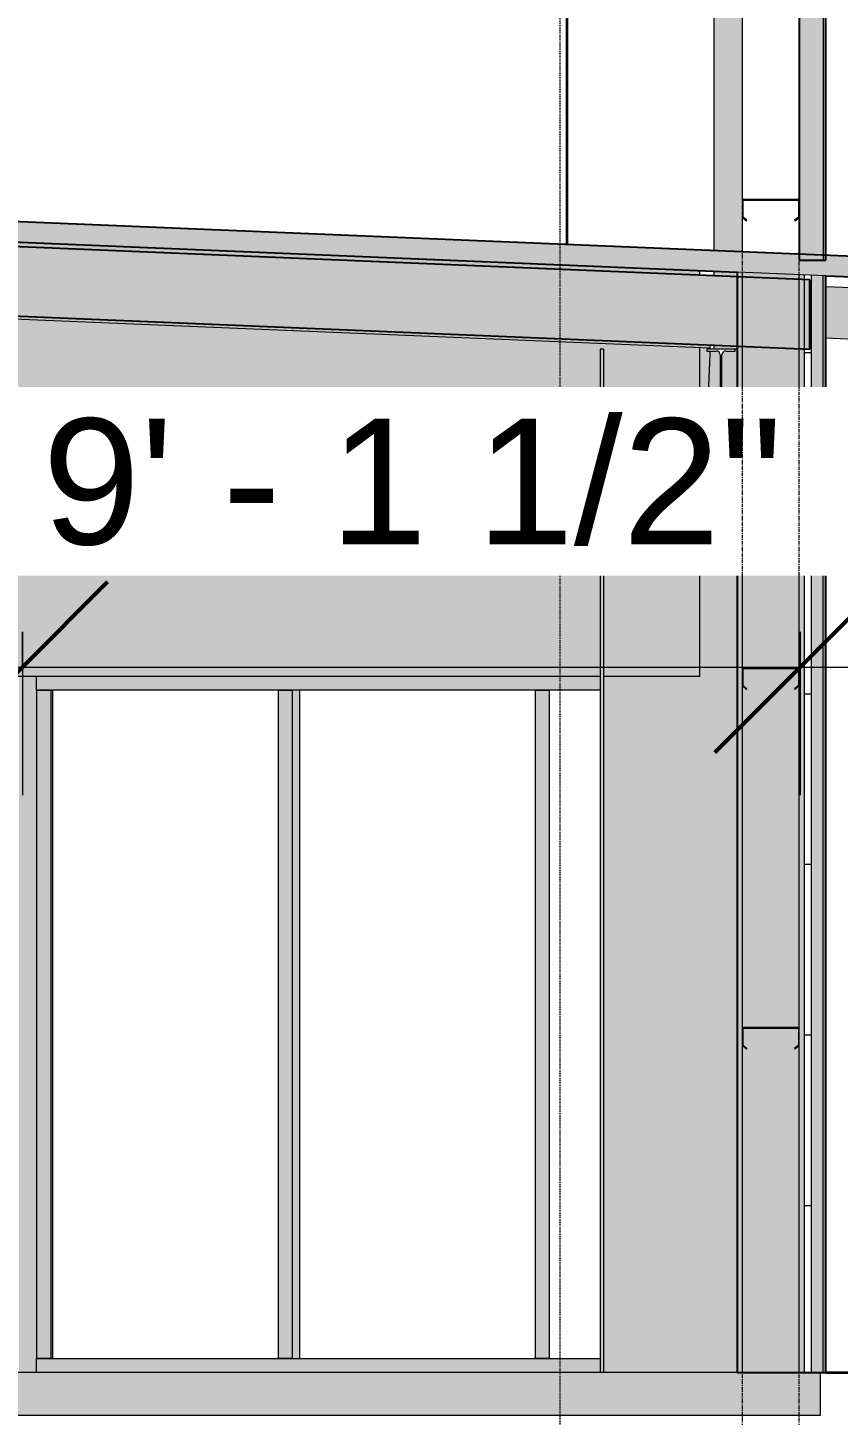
# Model space of a CAD drawing. Header units: inches. Extents: x -23034 to -8288, y -132 to 853.
# Drawn here: x -15307.8 to -15193.7, y -6 to 189.2 of the extents above; entities that cross this region are included whole.
import ezdxf

# ---------------------------------------------------------------- set-up
doc = ezdxf.new("R2010")
doc.units = ezdxf.units.IN
doc.header["$MEASUREMENT"] = 0
doc.linetypes.add('Dash Dot 3_16_', pattern=[0.3125, 0.1875, -0.0625, 0, -0.0625])
doc.linetypes.add('Grid Line 1_2_', pattern=[0.875, 0.5, -0.125, 0.125, -0.125])
for name, color, linetype, lineweight in [('A-ANNO-DIMS', 211, 'Continuous', 9), ('A-ANNO-DIMS-192', 211, 'Continuous', 9), ('A-ANNO-SYMB', 150, 'Continuous', 9), ('A-CLNG', 13, 'Continuous', 9), ('A-GLAZ-CWMG', 51, 'Continuous', 9), ('A-ROOF', 132, 'Continuous', 9), ('A-WALL', 113, 'Continuous', 9), ('A-WALL-PATT', 111, 'Continuous', 25), ('C-BLDG-PADS', 91, 'Continuous', 9), ('C-TOPO', 7, 'Continuous', 9), ('I-WALL', 2, 'Continuous', 9), ('L-SITE-WALL', 31, 'Continuous', 9), ('S-BEAM', 12, 'Continuous', 9), ('S-COLS', 52, 'Continuous', 9), ('S-GRID', 1, 'Continuous', 9)]:
    doc.layers.add(name, color=color, linetype=linetype, lineweight=lineweight)
doc.styles.add('Arial_1', font='arial.ttf', dxfattribs={"height": 17.703593})
doc.dimstyles.new('Linear_-_3_32__Arial', dxfattribs={"dimscale": 12, "dimtxt": 18, "dimasz": 2, "dimexe": 1.5, "dimexo": 1, "dimgap": 1, "dimtad": 1, "dimdec": 4, "dimrnd": 0.0625, "dimzin": 1, "dimdsep": 46, "dimlunit": 4, "dimtxsty": 'Arial_1', "dimblk1": 'OBLIQUE', "dimblk2": 'OBLIQUE', "dimsah": 1, "dimcen": 0.09, "dimdle": 1.5, "dimazin": 0, "dimtfac": 1, "dimtdec": 4, "dimtix": 1, "dimtmove": 0, "dimatfit": 3, "dimfxl": 1, "dimtvp": 1, "dimtfill": 1, "dimfrac": 2, "dimtolj": 1, "dimtzin": 0, "dimarcsym": 2})
pattern_1 = [(45, (-32953.716, 71.503), (-19.00703, 19.00703), []), (45, (-32953.716, 100.303), (-19.00703, 19.00703), [])]

# ---------------------------------------------------------------- blocks, each defined once
blk = doc.blocks.new('Girt_C - 8_D-1076698-Section 8')
at = {"layer": 'S-BEAM', "lineweight": 15}
for p, q in [((-22069.64, 48.37), (-22069.64, 46)), ((-22069.53, 46.05), (-22069.53, 48.37)), ((-22061.83, 48.55), (-22069.45, 48.55)), ((-22069.45, 48.45), (-22061.83, 48.45)), ((-22061.75, 48.37), (-22061.75, 46.05)), ((-22061.64, 46), (-22061.64, 48.37)), ((-22069.64, 46), (-22069.07, 45.52)), ((-22069, 45.6), (-22069.53, 46.05)), ((-22069.07, 45.52), (-22069, 45.6)), ((-22061.75, 46.05), (-22062.29, 45.6)), ((-22062.29, 45.6), (-22062.21, 45.52)), ((-22062.21, 45.52), (-22061.64, 46))]:
    blk.add_line(p, q, dxfattribs=at)
for centre, radius, start, end in [((-22069.45, 48.37), 0.188, 90, 180), ((-22069.45, 48.37), 0.0782, 90, 177.8773), ((-22061.83, 48.37), 0.188, 0, 90), ((-22061.83, 48.37), 0.0782, 3.0424, 90)]:
    blk.add_arc(centre, radius, start, end, dxfattribs=at)
blk = doc.blocks.new('Girt_C - 8_D-1076693-Section 8')
at = {"layer": 'S-BEAM'}
h = blk.add_hatch(dxfattribs=at)
h.set_pattern_fill('FP_8', color=256, style=0, pattern_type=2)
h.set_pattern_definition(pattern_1)
h.paths.add_polyline_path([(-22069.07, 96.13), (-22069, 96.21), (-22069.53, 96.66), (-22069.53, 98.98), (-22069.64, 98.98), (-22069.64, 96.61)], flags=0)
h.paths.add_polyline_path([(-22062.21, 96.13), (-22061.64, 96.61), (-22061.64, 98.98), (-22061.75, 98.98), (-22061.75, 96.66), (-22062.29, 96.21)], flags=0)
h.paths.add_polyline_path([(-22061.83, 99.05), (-22061.83, 99.16), (-22069.45, 99.16), (-22069.45, 99.05)], flags=0)
at = {"layer": 'S-BEAM', "lineweight": 15}
for p, q in [((-22069.64, 98.98), (-22069.64, 96.61)), ((-22069.53, 96.66), (-22069.53, 98.98)), ((-22061.83, 99.16), (-22069.45, 99.16)), ((-22069.45, 99.05), (-22061.83, 99.05)), ((-22061.75, 98.98), (-22061.75, 96.66)), ((-22061.64, 96.61), (-22061.64, 98.98)), ((-22069.64, 96.61), (-22069.07, 96.13)), ((-22069, 96.21), (-22069.53, 96.66)), ((-22069.07, 96.13), (-22069, 96.21)), ((-22061.75, 96.66), (-22062.29, 96.21)), ((-22062.29, 96.21), (-22062.21, 96.13)), ((-22062.21, 96.13), (-22061.64, 96.61))]:
    blk.add_line(p, q, dxfattribs=at)
for centre, radius, start, end in [((-22069.45, 98.98), 0.188, 90, 180), ((-22069.45, 98.98), 0.0782, 90, 177.8773), ((-22061.83, 98.98), 0.188, 0, 90), ((-22061.83, 98.98), 0.0782, 3.0424, 90)]:
    blk.add_arc(centre, radius, start, end, dxfattribs=at)
blk = doc.blocks.new('W-Wide Flange-Column - B3_D-1008830-Section 8')
at = {"layer": 'S-COLS'}
for points in [[(-22089.21, 0), (-22089.21, 144), (-22089.64, 144), (-22089.64, 0)], [(-22070.62, 0), (-22070.39, 0), (-22070.42, 144), (-22070.64, 144), (-22070.64, 143.73), (-22070.77, 143.73), (-22070.76, 134.27), (-22070.64, 134.27), (-22070.64, 134), (-22070.77, 134), (-22070.77, 0)], [(-22088.69, 0), (-22088.52, 0), (-22088.52, 98), (-22089.21, 98), (-22089.17, 0), (-22088.86, 0)]]:
    blk.add_hatch(color=256, dxfattribs=at).paths.add_polyline_path(points, flags=0)
h = blk.add_hatch(color=256, dxfattribs=at)
h.paths.add_polyline_path([(-22078.52, 0), (-22070.77, 0), (-22070.77, 134), (-22074.62, 134), (-22075.22, 119.52), (-22075.64, 119.52), (-22075.64, 98), (-22088.52, 98), (-22088.52, 0)], flags=0)
h.paths.add_polyline_path([(-22071.98, 134.27), (-22070.77, 134.27), (-22070.79, 143.73), (-22072.09, 143.69), (-22072.41, 143.48), (-22072.53, 143.06), (-22072.53, 134.81), (-22072.37, 134.43)], flags=0)
h.paths.add_polyline_path([(-22073.3, 134.27), (-22072.91, 134.43), (-22072.76, 134.81), (-22072.78, 143.24), (-22072.91, 143.57), (-22073.52, 143.73), (-22074.21, 143.69), (-22074.61, 134.27), (-22074.23, 134.27)], flags=0)
for p, q in [((-22089.64, 144), (-22089.64, 0)), ((-22089.21, 144), (-22089.64, 144)), ((-22089.21, 144), (-22089.21, 0))]:
    blk.add_line(p, q, dxfattribs=at)
blk = doc.blocks.new('W-Wide Flange - 8_ WIDE-1065303-Section 8')
at = {"layer": 'S-BEAM'}
h = blk.add_hatch(color=256, dxfattribs=at)
h.paths.add_polyline_path([(-22074.2, 144.13), (-22074.18, 144.58), (-22213.44, 150.39), (-22213.46, 149.94), (-22078.52, 144.31)], flags=0)
h.paths.add_polyline_path([(-22213.57, 149.94), (-22213.59, 150.39), (-22273.39, 152.88), (-22273.41, 152.43), (-22213.59, 149.94)], flags=0)
h.paths.add_polyline_path([(-22273.52, 152.44), (-22273.54, 152.89), (-22333.34, 155.38), (-22333.36, 154.93), (-22273.54, 152.44)], flags=0)
h.paths.add_polyline_path([(-22333.47, 154.94), (-22333.49, 155.39), (-22414.19, 158.75), (-22414.19, 158.3), (-22333.49, 154.94)], flags=0)
h.paths.add_polyline_path([(-22430.19, 158.97), (-22430.24, 159.42), (-22670.2, 169.42), (-22670.2, 168.97), (-22430.28, 158.97)], flags=0)
h.paths.add_polyline_path([(-22694.02, 169.96), (-22694.02, 170.41), (-22797.97, 174.74), (-22797.99, 174.29), (-22699.69, 170.2)], flags=0)
h = blk.add_hatch(color=256, dxfattribs=at)
h.paths.add_polyline_path([(-22074.23, 143.24), (-22074.22, 143.73), (-22074.64, 143.73), (-22074.64, 144), (-22074.2, 144.02), (-22074.2, 144.13), (-22075.64, 144.13), (-22075.64, 143.3)], flags=0)
h.paths.add_polyline_path([(-22173.39, 147.38), (-22173.39, 148.27), (-22210.54, 149.75), (-22211.09, 149.2), (-22213.41, 149.32), (-22213.41, 149.4), (-22211.02, 149.39), (-22210.74, 149.82), (-22213.46, 149.91), (-22213.48, 149.48), (-22213.59, 149.53), (-22213.59, 149.94), (-22270.49, 152.25), (-22271.04, 151.7), (-22273.36, 151.83), (-22273.36, 151.9), (-22270.97, 151.89), (-22270.69, 152.32), (-22273.41, 152.4), (-22273.43, 151.98), (-22273.54, 152.05), (-22273.54, 152.44), (-22330.46, 154.72), (-22330.99, 154.19), (-22333.31, 154.35), (-22333.31, 154.4), (-22330.91, 154.39), (-22330.63, 154.82), (-22333.36, 154.85), (-22333.38, 154.48), (-22333.48, 154.56), (-22333.49, 154.94), (-22414.19, 158.22), (-22414.19, 157.41), (-22210.45, 148.92)], flags=0)
h.paths.add_polyline_path([(-22430.19, 158.08), (-22430.19, 158.97), (-22531.83, 163.14), (-22531.82, 162.31), (-22432.75, 158.18)], flags=0)
h.paths.add_polyline_path([(-22547.84, 162.98), (-22547.82, 163.29), (-22534.83, 163.33), (-22670.2, 168.92), (-22670.2, 168.08), (-22548.06, 162.99)], flags=0)
h.paths.add_polyline_path([(-22694.02, 169.07), (-22694.02, 169.96), (-22797.99, 174.26), (-22797.99, 173.4), (-22700.59, 169.34)], flags=0)
h = blk.add_hatch(color=256, dxfattribs=at)
h.paths.add_polyline_path([(-22075.13, 121.76), (-22074.23, 143.24), (-22075.64, 143.24), (-22075.64, 121.78), (-22075.14, 121.76)], flags=0)
h.paths.add_polyline_path([(-22173.39, 125.86), (-22173.39, 147.38), (-22414.19, 157.41), (-22414.19, 139.29), (-22414.39, 137.51), (-22414.92, 135.92), (-22216.76, 127.66)], flags=0)
h.paths.add_polyline_path([(-22429.65, 136.54), (-22429.99, 137.51), (-22430.17, 139.53), (-22430.19, 140.31), (-22430.19, 158.08), (-22531.88, 162.31), (-22532.05, 159.43), (-22532.75, 155.63), (-22534.12, 151.44), (-22535.55, 148.3), (-22537.57, 144.99), (-22539.87, 142.06), (-22540.77, 141.17), (-22429.99, 136.55)], flags=0)
h.paths.add_polyline_path([(-22414.37, 141), (-22414.49, 141.47), (-22414.39, 141.07)], flags=0)
h.paths.add_polyline_path([(-22596.91, 147.29), (-22563.82, 147.29), (-22561.04, 147.53), (-22557.89, 148.46), (-22555.82, 149.43), (-22553.31, 151.25), (-22551.56, 153), (-22549.75, 155.73), (-22548.78, 157.81), (-22548.03, 160.82), (-22547.84, 162.98), (-22670.2, 168.08), (-22670.2, 163.29), (-22670.44, 159.43), (-22671.13, 155.63), (-22672.51, 151.44), (-22673.94, 148.3), (-22674.53, 147.29), (-22631.47, 147.29)], flags=0)
h.paths.add_polyline_path([(-22705.39, 148.02), (-22704.08, 148.46), (-22702.02, 149.43), (-22699.47, 151.29), (-22697.76, 153), (-22695.95, 155.73), (-22694.98, 157.81), (-22694.23, 160.82), (-22694.02, 163.29), (-22694.02, 169.07), (-22798.03, 173.4), (-22798.14, 170.75), (-22793.39, 170.75), (-22793.39, 164.24), (-22793.52, 164.24), (-22793.52, 155.73), (-22795.27, 155.73), (-22795.27, 151.77), (-22705.43, 148.03)], flags=0)
h = blk.add_hatch(color=256, dxfattribs=at)
h.paths.add_polyline_path([(-22075.17, 120.87), (-22075.17, 121.77), (-22075.64, 121.76), (-22075.64, 120.89)], flags=0)
h.paths.add_polyline_path([(-22173.39, 124.97), (-22173.39, 125.86), (-22414.95, 135.92), (-22415.19, 135.49), (-22415.46, 135.05), (-22216.76, 126.77)], flags=0)
h.paths.add_polyline_path([(-22429.28, 135.63), (-22429.49, 136.08), (-22429.65, 136.54), (-22540.85, 141.09), (-22541.62, 140.31), (-22429.38, 135.63)], flags=0)
h.paths.add_polyline_path([(-22709.7, 147.31), (-22706.83, 147.64), (-22705.43, 148.03), (-22795.27, 151.69), (-22795.27, 150.88), (-22710.02, 147.33)], flags=0)
h = blk.add_hatch(color=256, dxfattribs=at)
h.paths.add_polyline_path([(-22075.22, 119.52), (-22075.17, 120.87), (-22089.21, 121.46), (-22089.21, 120.1), (-22078.52, 119.65)], flags=0)
h.paths.add_polyline_path([(-22089.64, 120.12), (-22089.64, 121.48), (-22415.46, 135.05), (-22415.94, 134.3), (-22416.5, 133.74), (-22113.08, 121.09)], flags=0)
h.paths.add_polyline_path([(-22428.38, 134.23), (-22428.45, 134.3), (-22429.38, 135.63), (-22541.62, 140.31), (-22543.01, 139.01), (-22429.22, 134.27)], flags=0)
h.paths.add_polyline_path([(-22735.15, 147.29), (-22710.88, 147.36), (-22795.27, 150.88), (-22795.27, 149.52), (-22739.83, 147.29), (-22736.23, 147.29)], flags=0)
for p, q in [((-22074.2, 144.13), (-22213.46, 149.94)), ((-22074.18, 144.58), (-22074.2, 144.13)), ((-22074.23, 143.24), (-22074.61, 134.27)), ((-22074.21, 143.69), (-22074.23, 143.24)), ((-22074.2, 144.13), (-22074.2, 144.02)), ((-22415.46, 135.05), (-22089.64, 121.48)), ((-22089.64, 120.12), (-22416.5, 133.74)), ((-22074.62, 134), (-22075.13, 121.76)), ((-22089.21, 121.46), (-22075.17, 120.87)), ((-22075.13, 121.76), (-22075.17, 120.87)), ((-22075.22, 119.52), (-22089.21, 120.1)), ((-22075.17, 120.87), (-22075.22, 119.52))]:
    blk.add_line(p, q, dxfattribs=at)
blk = doc.blocks.new('Rectangular Mullion - Rectangular Mullion 1-840708-Section 8')
at = {"layer": 'A-GLAZ-CWMG'}
blk.add_hatch(color=256, dxfattribs=at).paths.add_polyline_path([(-22169.02, 96), (-22134.02, 96), (-22134.02, 98), (-22169.02, 98)], flags=0)
for p, q in [((-22169.02, 96), (-22169.02, 98)), ((-22134.02, 96), (-22169.02, 96))]:
    blk.add_line(p, q, dxfattribs=at)
blk = doc.blocks.new('Rectangular Mullion - Rectangular Mullion 1-769206-Section 8')
at = {"layer": 'A-GLAZ-CWMG'}
blk.add_hatch(color=256, dxfattribs=at).paths.add_polyline_path([(-22089.64, 96), (-22089.64, 98), (-22097.83, 98), (-22097.83, 96)], flags=0)
blk.add_line((-22089.64, 96), (-22097.83, 96), dxfattribs=at)
blk = doc.blocks.new('Rectangular Mullion - Rectangular Mullion 1-V46-Section 8')
at = {"layer": 'A-GLAZ-CWMG'}
blk.add_hatch(color=256, dxfattribs=at).paths.add_polyline_path([(-22134.02, 96), (-22097.83, 96), (-22097.83, 98), (-22134.02, 98)], flags=0)
blk.add_line((-22097.83, 96), (-22134.02, 96), dxfattribs=at)
blk = doc.blocks.new('Rectangular Mullion - Rectangular Mullion 1-769210-Section 8')
at = {"layer": 'A-GLAZ-CWMG'}
blk.add_hatch(color=256, dxfattribs=at).paths.add_polyline_path([(-22097.83, 0), (-22089.64, 0), (-22089.64, 2), (-22097.83, 2)], flags=0)
blk.add_line((-22097.83, 2), (-22089.64, 2), dxfattribs=at)
blk = doc.blocks.new('Rectangular Mullion - Rectangular Mullion 1-V47-Section 8')
at = {"layer": 'A-GLAZ-CWMG'}
blk.add_hatch(color=256, dxfattribs=at).paths.add_polyline_path([(-22134.02, 0), (-22097.83, 0), (-22097.83, 2), (-22134.02, 2)], flags=0)
blk.add_line((-22134.02, 2), (-22097.83, 2), dxfattribs=at)
blk = doc.blocks.new('Rectangular Mullion - Rectangular Mullion 1-840709-Section 8')
at = {"layer": 'A-GLAZ-CWMG'}
blk.add_hatch(color=256, dxfattribs=at).paths.add_polyline_path([(-22169.02, 0), (-22134.02, 0), (-22134.02, 2), (-22169.02, 2)], flags=0)
for p, q in [((-22169.02, 0), (-22169.02, 2)), ((-22169.02, 2), (-22134.02, 2))]:
    blk.add_line(p, q, dxfattribs=at)
blk = doc.blocks.new('Rectangular Mullion - Rectangular Mullion 1-838588-Section 8')
at = {"layer": 'A-GLAZ-CWMG'}
blk.add_hatch(color=256, dxfattribs=at).paths.add_polyline_path([(-22167.02, 2), (-22167.02, 96), (-22169.02, 96), (-22169.02, 2)], flags=0)
for p, q in [((-22169.02, 96), (-22167.02, 96)), ((-22169.02, 96), (-22169.02, 2)), ((-22167.02, 96), (-22167.02, 2)), ((-22167.02, 2), (-22169.02, 2))]:
    blk.add_line(p, q, dxfattribs=at)
blk = doc.blocks.new('Rectangular Mullion - Rectangular Mullion 1-827464-Section 8')
at = {"layer": 'A-GLAZ-CWMG'}
blk.add_hatch(color=256, dxfattribs=at).paths.add_polyline_path([(-22096.83, 2), (-22096.83, 96), (-22098.83, 96), (-22098.83, 2)], flags=0)
for p, q in [((-22098.83, 96), (-22096.83, 96)), ((-22098.83, 96), (-22098.83, 2)), ((-22096.83, 96), (-22096.83, 2)), ((-22096.83, 2), (-22098.83, 2))]:
    blk.add_line(p, q, dxfattribs=at)
blk = doc.blocks.new('HSS-Round Hollow Structural Section-Column - HSS4X0_220-947151-Section 8')
at = {"layer": 'S-COLS'}
h = blk.add_hatch(color=256, dxfattribs=at)
h.paths.add_polyline_path([(-22072.49, 144), (-22070.39, 144), (-22070.4, 144.43), (-22073.64, 144.56), (-22073.61, 144), (-22072.5, 144)], flags=0)
h.paths.add_polyline_path([(-22070.39, 154.18), (-22070.44, 154.85), (-22073.64, 154.98), (-22073.63, 154.32), (-22070.39, 154.18)], flags=0)
h.paths.add_polyline_path([(-22069.64, 157.69), (-22069.64, 240.83), (-22073.64, 240.83), (-22073.63, 157.86), (-22069.73, 157.69)], flags=0)
for p, q in [((-22073.64, 240.83), (-22073.64, 157.86)), ((-22069.64, 240.83), (-22073.64, 240.83)), ((-22069.64, 237.89), (-22069.64, 240.83)), ((-22069.64, 193.12), (-22069.64, 235.52)), ((-22069.64, 164.89), (-22069.64, 190.75)), ((-22069.64, 157.69), (-22069.64, 162.52)), ((-22073.64, 154.99), (-22073.64, 154.32)), ((-22073.64, 144.56), (-22073.64, 144)), ((-22070.39, 144), (-22070.62, 144))]:
    blk.add_line(p, q, dxfattribs=at)
blk = doc.blocks.new('Girt_C - 8_D-V48-Section 8')
at = {"layer": 'S-BEAM', "lineweight": 15}
for p, q in [((-22069.64, 164.89), (-22069.64, 162.52)), ((-22069.53, 162.57), (-22069.53, 164.89)), ((-22061.83, 165.07), (-22069.45, 165.07)), ((-22069.45, 164.96), (-22061.83, 164.96)), ((-22061.75, 164.89), (-22061.75, 162.57)), ((-22061.64, 162.52), (-22061.64, 164.89)), ((-22069.64, 162.52), (-22069.07, 162.04)), ((-22069, 162.12), (-22069.53, 162.57)), ((-22069.07, 162.04), (-22069, 162.12)), ((-22061.75, 162.57), (-22062.29, 162.12)), ((-22062.29, 162.12), (-22062.21, 162.04)), ((-22062.21, 162.04), (-22061.64, 162.52))]:
    blk.add_line(p, q, dxfattribs=at)
for centre, radius, start, end in [((-22069.45, 164.89), 0.188, 90, 180), ((-22069.45, 164.89), 0.0782, 90, 177.8773), ((-22061.83, 164.89), 0.188, 0, 90), ((-22061.83, 164.89), 0.0782, 3.0424, 90)]:
    blk.add_arc(centre, radius, start, end, dxfattribs=at)
blk = doc.blocks.new('W-Wide Flange - W10X15-1050862-Section 8')
at = {"layer": 'S-BEAM'}
h = blk.add_hatch(dxfattribs=at)
h.set_pattern_fill('FP_8', color=256, style=0, pattern_type=2)
h.set_pattern_definition(pattern_1)
h.paths.add_polyline_path([(-22070.64, 134), (-22070.64, 134.27), (-22071.98, 134.27), (-22072.37, 134.43), (-22072.53, 134.81), (-22072.53, 143.19), (-22072.37, 143.57), (-22071.98, 143.73), (-22070.64, 143.73), (-22070.64, 144), (-22074.64, 144), (-22074.64, 143.73), (-22073.3, 143.73), (-22072.91, 143.57), (-22072.76, 143.19), (-22072.76, 134.81), (-22072.91, 134.43), (-22073.3, 134.27), (-22074.64, 134.27), (-22074.64, 134)], flags=0)
at = {"layer": 'S-BEAM', "lineweight": 15}
for p, q in [((-22070.64, 144), (-22074.64, 144)), ((-22074.64, 144), (-22074.64, 143.73)), ((-22074.64, 143.73), (-22073.3, 143.73)), ((-22072.76, 143.19), (-22072.76, 134.81)), ((-22072.53, 134.81), (-22072.53, 143.19)), ((-22071.98, 143.73), (-22070.64, 143.73)), ((-22070.64, 143.73), (-22070.64, 144)), ((-22073.3, 134.27), (-22074.64, 134.27)), ((-22074.64, 134.27), (-22074.64, 134)), ((-22074.64, 134), (-22070.64, 134)), ((-22070.64, 134.27), (-22071.98, 134.27)), ((-22070.64, 134), (-22070.64, 134.27))]:
    blk.add_line(p, q, dxfattribs=at)
for centre, start, end in [((-22073.3, 143.19), 0, 90), ((-22071.98, 143.19), 90, 180), ((-22073.3, 134.81), 270, 0), ((-22071.98, 134.81), 180, 270)]:
    blk.add_arc(centre, 0.543, start, end, dxfattribs=at)
blk = doc.blocks.new('Rectangular Mullion - Rectangular Mullion 1-V86-Section 8')
at = {"layer": 'A-GLAZ-CWMG'}
blk.add_hatch(color=256, dxfattribs=at).paths.add_polyline_path([(-22131.95, 2), (-22131.95, 96), (-22133.02, 96), (-22133.02, 2)], flags=0)
blk.add_line((-22131.95, 2), (-22131.95, 96), dxfattribs=at)
blk = doc.blocks.new('Dimension Lumber - 4x8-1042508-Section 8')
at = {"layer": 'S-BEAM'}
blk.add_hatch(color=256, dxfattribs=at).paths.add_polyline_path([(-21997.82, 143.06), (-21997.52, 150.31), (-22057.89, 152.82), (-22057.89, 145.57), (-22009.4, 143.55)], flags=0)
for p, q in [((-22057.89, 152.82), (-21997.52, 150.31)), ((-21997.52, 150.31), (-21997.82, 143.06)), ((-22057.89, 145.57), (-21997.82, 143.06))]:
    blk.add_line(p, q, dxfattribs=at)
blk = doc.blocks.new('DIMBLOCK1-Section 8')
at = {"layer": 'A-ANNO-DIMS-192', "lineweight": 50}
for p, q in [((-15308.59, 99.26), (-15296.59, 111.26)), ((-15199.09, 99.26), (-15187.09, 111.26)), ((-15308.59, 99.26), (-15320.59, 87.26)), ((-15199.09, 99.26), (-15211.09, 87.26))]:
    blk.add_line(p, q, dxfattribs=at)
at = {"layer": 'A-ANNO-DIMS-192'}
for p, q in [((-15308.59, 104.23), (-15308.59, 81.26)), ((-15308.59, 99.26), (-15308.59, 104.23)), ((-15199.09, 104.23), (-15199.09, 81.26)), ((-15199.09, 99.26), (-15199.09, 104.23)), ((-15326.59, 99.26), (-15181.09, 99.26))]:
    blk.add_line(p, q, dxfattribs=at)
at = {"layer": 'A-ANNO-DIMS-192', "color": 0, "insert": (-15305.77, 134.23), "char_height": 17.7036, "width": 124.6154, "attachment_point": 1, "line_spacing_factor": 0.938532, "style": 'Arial_1', "bg_fill": 3, "box_fill_scale": 1.25, "bg_fill_color": 0, "bg_fill_transparency": 0}
blk.add_mtext('9\' - 1 1/2"', dxfattribs=at)
blk = doc.blocks.new('_Oblique')
at = {"color": 0, "linetype": 'ByBlock', "lineweight": -2}
blk.add_line((-0.5, -0.5), (0.5, 0.5), dxfattribs=at)

msp = doc.modelspace()

# ---------------------------------------------------------------- hatches: boundary and pattern name
at = {"layer": 'A-CLNG'}
msp.add_hatch(color=256, dxfattribs=at).paths.add_polyline_path([(-15197.71786, 143.99848), (-15197.71786, 153.75694), (-15937.59286, 184.58507), (-15937.59286, 174.82661), (-15198.8182, 144.04433)], flags=0)
at = {"layer": 'A-ROOF'}
msp.add_hatch(color=256, dxfattribs=at).paths.add_polyline_path([(-15133.71786, 151.75), (-15133.71786, 154.62749), (-15574.68105, 173.00096), (-15618.53036, 173.00096), (-15618.53036, 174.82802), (-15706.68105, 178.50096), (-15754.65536, 178.50096), (-15754.65536, 180.49989), (-15938.40536, 188.15614), (-15938.40536, 185.27865), (-15146.97932, 152.30256)], flags=0)
at = {"layer": 'A-WALL-PATT', "lineweight": 9}
h = msp.add_hatch(dxfattribs=at)
h.set_pattern_fill('FP_11', color=256, style=0, pattern_type=2)
h.set_pattern_definition([(90, (-29465.94, 675.75), (-193, -193), [48, -145]), (180, (-29465.94, 675.75), (-2e-14, -193), [96.25, -96.75]), (270, (-29562.19, 723.75), (-193, -193), [48, -145]), (180, (-29465.94, 723.75), (-2e-14, -193), [96.25, -96.75]), (270, (-29562.44, 723.75), (-193, -193), [48, -145]), (180, (-29562.44, 723.75), (-2e-14, -193), [96.25, -96.75]), (90, (-29658.69, 675.75), (-193, -193), [48, -145]), (180, (-29562.44, 675.75), (-2e-14, -193), [96.25, -96.75]), (90, (-29513.94, 724), (-193, -193), [48, -145]), (180, (-29465.69, 724), (-2e-14, -193), [48.25, -144.75]), (180, (-29465.69, 772), (-2e-14, -193), [48.25, -144.75]), (90, (-29610.44, 724), (-193, -193), [48, -145]), (180, (-29514.19, 724), (-2e-14, -193), [96.25, -96.75]), (270, (-29514.19, 772), (-193, -193), [48, -145]), (180, (-29514.19, 772), (-2e-14, -193), [96.25, -96.75]), (180, (-29610.69, 724), (-2e-14, -193), [48, -145]), (270, (-29610.69, 772), (-193, -193), [48, -145]), (180, (-29610.69, 772), (-2e-14, -193), [48, -145]), (90, (-29465.94, 772.25), (-193, -193), [48, -145]), (180, (-29465.94, 772.25), (-2e-14, -193), [96.25, -96.75]), (270, (-29562.19, 820.25), (-193, -193), [48, -145]), (180, (-29465.94, 820.25), (-2e-14, -193), [96.25, -96.75]), (270, (-29562.44, 820.25), (-193, -193), [48, -145]), (180, (-29562.44, 820.25), (-2e-14, -193), [96.25, -96.75]), (270, (-29658.69, 820.25), (-193, -193), [48, -145]), (180, (-29562.44, 772.25), (-2e-14, -193), [96.25, -96.75]), (90, (-29513.94, 820.5), (-193, -193), [48, -145]), (180, (-29465.69, 820.5), (-2e-14, -193), [48.25, -144.75]), (180, (-29465.69, 868.5), (-2e-14, -193), [48.25, -144.75]), (90, (-29610.44, 820.5), (-193, -193), [48, -145]), (180, (-29514.19, 820.5), (-2e-14, -193), [96.25, -96.75]), (270, (-29514.19, 868.5), (-193, -193), [48, -145]), (180, (-29514.19, 868.5), (-2e-14, -193), [96.25, -96.75]), (180, (-29610.69, 820.5), (-2e-14, -193), [48, -145]), (270, (-29610.69, 868.5), (-193, -193), [48, -145]), (180, (-29610.69, 868.5), (-2e-14, -193), [48, -145])])
h.paths.add_polyline_path([(-15630.80882, 0), (-15596.09286, 0), (-15596.09286, 135.48612), (-15680.59255, 139.00694), (-15683.82969, 136.58034), (-15686.69853, 134.87296), (-15688.84286, 133.90787), (-15688.84286, 0)], flags=0)
h.paths.add_polyline_path([(-15948.71786, 0), (-15937.59286, 0), (-15937.59286, 110.83487), (-15948.71786, 110.83487), (-15948.71786, 20.15665)], flags=0)
h.paths.add_polyline_path([(-15915.71786, 0), (-15696.84286, 0), (-15696.84286, 131.64668), (-15698.17571, 131.48066), (-15701.3956, 131.2859), (-15787.13766, 131.2296), (-15789.32, 128.93105), (-15792.25545, 126.27051), (-15796.29809, 123.30915), (-15800.44611, 120.8693), (-15805.18163, 118.72677), (-15807.90498, 117.70581), (-15809.70048, 116.70572), (-15814.4323, 114.61642), (-15819.3367, 112.97263), (-15825.15471, 111.67917), (-15830.07233, 111.04705), (-15834.66183, 110.83487), (-15915.71786, 110.83487), (-15915.71786, 13.54626)], flags=0)
h.paths.add_polyline_path([(-15455.46786, 0), (-15455.46786, 129.62675), (-15554.07714, 133.73547), (-15554.78137, 133.03124), (-15556.29822, 132.07815), (-15557.98912, 131.48647), (-15559.76929, 131.2859), (-15561.84286, 131.48647), (-15561.84286, 0), (-15492.57182, 0)], flags=0)
h.paths.add_polyline_path([(-15211.21786, 154.31944), (-15211.21786, 154.97917), (-15213.21786, 155.0625), (-15213.21786, 154.40277)], flags=0)
h.paths.add_polyline_path([(-15199.21786, 157.35666), (-15199.21786, 162.51791), (-15199.79239, 162.03582), (-15199.8627, 162.1196), (-15199.32724, 162.56891), (-15199.32724, 164.88919), (-15199.21786, 164.96322), (-15199.21786, 190.75), (-15199.79239, 190.26791), (-15199.8627, 190.3517), (-15199.32724, 190.801), (-15199.32724, 193.12128), (-15199.21786, 193.19531), (-15199.21786, 235.51791), (-15199.79239, 235.03582), (-15199.8627, 235.1196), (-15199.32724, 235.56891), (-15199.32724, 237.88919), (-15199.21786, 237.96322), (-15199.21786, 241.25), (-15767.28036, 241.25), (-15767.28036, 199.45214), (-15767.40536, 199.45214), (-15767.40536, 183.07714), (-15807.78036, 183.07714), (-15807.78036, 182.71343), (-15754.65536, 180.49989), (-15754.65536, 230.00096), (-15666.53036, 230.00096), (-15666.53036, 228.25096), (-15666.40536, 228.25096), (-15666.40536, 194.50096), (-15666.53036, 194.50096), (-15666.53036, 178.50096), (-15704.60867, 178.41461), (-15618.53036, 174.82802), (-15618.53036, 224.50096), (-15530.40536, 224.50096), (-15530.40536, 222.75096), (-15530.28036, 222.75096), (-15530.28036, 189.00096), (-15530.40536, 189.00096), (-15530.40536, 173.00096), (-15574.68105, 173.00096), (-15211.21786, 157.85666), (-15211.21786, 240.82637), (-15207.21786, 240.82637), (-15207.21786, 237.8851), (-15207.10849, 237.88797), (-15207.0477, 235.51791), (-15206.57302, 235.1196), (-15206.64333, 235.03582), (-15207.21786, 235.51791), (-15207.21786, 193.11719), (-15207.10849, 193.11719), (-15207.03039, 190.73547), (-15206.57302, 190.3517), (-15206.64333, 190.26791), (-15207.21786, 190.75), (-15207.21786, 164.8851), (-15207.10849, 164.8851), (-15207.03039, 162.50338), (-15206.57302, 162.1196), (-15206.64333, 162.03582), (-15207.21786, 162.51791), (-15207.21786, 157.68999), (-15206.40638, 157.65618)], flags=0)
h.paths.add_polyline_path([(-15310.96786, 158.47569), (-15310.96786, 159.13542), (-15807.78036, 179.83594), (-15807.78036, 179.17621), (-15327.55963, 159.16702)], flags=0)
h.paths.add_polyline_path([(-15199.4053, 164.96322), (-15207.03039, 164.96322), (-15207.03036, 165.0726), (-15199.40536, 165.0726)], flags=0)
h.paths.add_polyline_path([(-15935.71503, 170.75204), (-15935.60457, 174.74376), (-15936.21786, 174.76931), (-15936.21786, 170.75204)], flags=0)
h.paths.add_polyline_path([(-15831.59286, 180.1684), (-15831.59286, 180.82813), (-15936.21786, 185.1875), (-15936.21786, 184.52777), (-15838.16432, 180.44221)], flags=0)
h.paths.add_polyline_path([(-15883.28036, 185.85927), (-15883.28036, 241.25), (-15936.21786, 241.25), (-15936.21786, 188.06499), (-15907.28282, 186.85937)], flags=0)
h.paths.add_polyline_path([(-15199.8627, 193.19531), (-15207.03039, 193.19531), (-15207.03036, 193.30469), (-15199.40536, 193.30469), (-15199.4053, 193.19531), (-15199.79239, 193.19531)], flags=0)
h.paths.add_polyline_path([(-15199.4053, 237.96322), (-15207.03039, 237.96322), (-15207.03036, 238.0726), (-15199.40536, 238.0726)], flags=0)
h = msp.add_hatch(dxfattribs=at)
h.set_pattern_fill('FP_12', color=256, style=0, pattern_type=2)
h.set_pattern_definition([(0, (-32953.716, 71.503), (0, 24), []), (90, (-32953.716, 71.503), (-24, 1e-15), [])])
h.paths.add_polyline_path([(-15197.46786, 0), (-15197.46786, 154.40625), (-15198.46786, 154.44792), (-15198.46786, 0)], flags=0)
at = {"layer": 'C-BLDG-PADS'}
h = msp.add_hatch(dxfattribs=at)
h.set_pattern_fill('FP_10', color=256, style=0, pattern_type=2)
h.set_pattern_definition([(50, (-32953.716, 71.503), (55.0854, -4.81984), [5.76, -63.36]), (355, (-32953.716, 71.503), (-10.65569, 57.76853), [4.608, -50.688]), (100.451, (-32949.126, 71.1), (44.42947, 52.94866), [4.895, -53.848]), (46.184, (-32953.716, 86.86), (81.96444, -12.71212), [8.64, -95.04]), (96.636, (-32946.886, 85.804), (71.7815, 74.81238), [7.343, -80.772]), (351.184, (-32953.72, 86.86), (71.78195, 74.81243), [6.912, -76.032]), (21, (-32946.036, 83.023), (45.84207, -30.92146), [5.76, -63.36]), (326, (-32946.036, 83.023), (18.68706, 55.69148), [4.608, -50.688]), (71.451, (-32942.216, 80.446), (64.52891, 24.77011), [4.895, -53.848]), (37.5, (-32953.716, 71.503), (0.933895, 25.566816), [2.534, -47.539, 2.534, -48.922, -50.88]), (37.5, (-32953.716, 71.503), (0.933895, 25.566816), [-101.53, 2.534, -48.346]), (7.5, (-32953.716, 71.503), (20.20404, 30.291303), [2.534, -26.803, 2.534, -46.387, -19.392]), (7.5, (-32953.716, 71.503), (20.20404, 30.291303), [-78.259, 2.534, -16.858]), (327.5, (-32970.843, 71.503), (40.997785, -1.732403), [2.534, -16.666, 2.534, -57.37, -79.488]), (327.5, (-32970.843, 71.503), (40.997785, -1.732403), [-79.104, 2.534, -76.954]), (317.5, (-32978.523, 71.503), (44.78888, 7.68784), [2.534, -22.426, 2.534, -37.248, -56.448]), (317.5, (-32978.523, 71.503), (44.78888, 7.68784), [-64.742, 2.534, -53.914])])
h.paths.add_polyline_path([(-19421.96786, -6), (-15196.21786, -6), (-15196.21786, 0), (-19421.96786, 0)], flags=0)
at = {"layer": 'I-WALL'}
h = msp.add_hatch(color=256, dxfattribs=at)
h.paths.add_polyline_path([(-15306.21786, 98), (-15306.21786, 123.408), (-15310.96786, 123.60592), (-15310.96786, 98)], flags=0)
h.paths.add_polyline_path([(-15306.21786, 124.76918), (-15306.21786, 148.06938), (-15310.96786, 148.2673), (-15310.96786, 124.9671)], flags=0)
h.paths.add_polyline_path([(-15306.21786, 158.27777), (-15306.21786, 158.9375), (-15310.96786, 159.13542), (-15310.96786, 158.47569)], flags=0)
h = msp.add_hatch(color=256, dxfattribs=at)
h.paths.add_polyline_path([(-15306.21786, 98), (-15227.21786, 98), (-15227.21786, 120.11633), (-15306.21786, 123.408), (-15306.21786, 119.51558)], flags=0)
h.paths.add_polyline_path([(-15226.78427, 98), (-15213.21786, 98), (-15213.21786, 119.533), (-15226.78427, 120.09827), (-15226.78427, 113.93165)], flags=0)
h.paths.add_polyline_path([(-15213.21786, 120.89418), (-15213.21786, 144.19438), (-15306.21786, 148.06938), (-15306.21786, 124.76918), (-15227.21786, 121.47751), (-15227.21786, 144), (-15226.78427, 143.99848), (-15226.78427, 121.45945), (-15216.09782, 121.01418)], flags=0)
h.paths.add_polyline_path([(-15213.21786, 154.40277), (-15213.21786, 155.0625), (-15306.21786, 158.9375), (-15306.21786, 158.27777), (-15216.09782, 154.52277)], flags=0)
h = msp.add_hatch(color=256, dxfattribs=at)
h.paths.add_polyline_path([(-15309.09286, 0), (-15306.59286, 0), (-15306.59286, 98), (-15309.09286, 98), (-15309.09286, 2)], flags=0)
h.paths.add_polyline_path([(-15304.59286, 2), (-15304.34286, 2), (-15304.34286, 96), (-15304.59286, 96), (-15304.59286, 95.17665)], flags=0)
at = {"layer": 'L-SITE-WALL'}
for points in [[(-15195.84286, 156.50333), (-15195.84286, 241.25), (-15199.21786, 241.25), (-15199.21786, 156.50333), (-15198.8182, 156.50333)], [(-15195.46786, 156.50333), (-15195.46786, 241.25), (-15195.84286, 241.25), (-15195.84286, 156.50333)], [(-15207.21786, 0), (-15207.21786, 154.8125), (-15207.96786, 154.84375), (-15207.96786, 0)], [(-15199.21786, 0), (-15199.21786, 154.47917), (-15207.21786, 154.8125), (-15207.21786, 0)], [(-15198.46786, 0), (-15198.46786, 154.44792), (-15199.21786, 154.47917), (-15199.21786, 0)], [(-15195.84286, 0), (-15195.84286, 154.33854), (-15197.46786, 154.40625), (-15197.46786, 0)], [(-15195.46786, 0), (-15195.46786, 154.32292), (-15195.84286, 154.33854), (-15195.84286, 0)]]:
    msp.add_hatch(color=256, dxfattribs=at).paths.add_polyline_path(points, flags=0)

# ---------------------------------------------------------------- linework, layer by layer
at = {"layer": 'A-ANNO-SYMB', "linetype": 'Dash Dot 3_16_'}
msp.add_line((-15232.91504, 248.62822), (-15232.91504, -13.50606), dxfattribs=at)
at = {"layer": 'A-CLNG', "lineweight": 25}
for p, q in [((-15197.71786, 153.75694), (-15937.59286, 184.58507)), ((-15937.59286, 174.82661), (-15197.71786, 143.99848)), ((-15197.71786, 143.99848), (-15197.71786, 153.75694))]:
    msp.add_line(p, q, dxfattribs=at)
at = {"layer": 'A-ROOF', "lineweight": 25}
for p, q in [((-15938.40536, 185.27865), (-15207.96786, 154.84375)), ((-15133.71786, 154.62749), (-15574.68105, 173.00096)), ((-15195.46786, 154.32292), (-15133.71786, 151.75))]:
    msp.add_line(p, q, dxfattribs=at)
at = {"layer": 'A-WALL'}
for p, q in [((-15195.84286, 241.25), (-15195.84286, 156.50333)), ((-15195.46786, 154.32292), (-15207.96786, 154.84375)), ((-15207.21786, 0), (-15207.21786, 154.8125)), ((-15199.21786, 0), (-15199.21786, 154.47917)), ((-15198.46786, 0), (-15198.46786, 154.44792)), ((-15197.46786, 0), (-15197.46786, 154.40625)), ((-15195.84286, 0), (-15195.84286, 154.33854))]:
    msp.add_line(p, q, dxfattribs=at)
at = {"layer": 'C-BLDG-PADS'}
for p, q in [((-15207.96786, 0), (-18364.55648, 0)), ((-15196.21786, -6), (-15196.21786, 0)), ((-19421.96786, -6), (-15196.21786, -6))]:
    msp.add_line(p, q, dxfattribs=at)
at = {"layer": 'C-TOPO', "lineweight": 35}
msp.add_line((-15195.46786, 0), (-15077.86082, 0), dxfattribs=at)
at = {"layer": 'C-TOPO'}
msp.add_line((-15195.46786, 0), (-15077.86082, 0), dxfattribs=at)
at = {"layer": 'I-WALL'}
for p, q in [((-15213.21786, 154.40277), (-15213.21786, 155.0625)), ((-15213.21786, 120.89418), (-15213.21786, 144.19438)), ((-15213.21786, 98), (-15213.21786, 119.533)), ((-15310.96786, 98), (-15227.21786, 98)), ((-15226.78427, 98), (-15213.21786, 98)), ((-15304.34286, 96), (-15304.34286, 2))]:
    msp.add_line(p, q, dxfattribs=at)
at = {"layer": 'L-SITE-WALL', "lineweight": 25}
for p, q in [((-15199.21786, 241.25), (-15199.21786, 156.50333)), ((-15195.46786, 156.50333), (-15195.46786, 241.25)), ((-15199.21786, 156.50333), (-15195.46786, 156.50333)), ((-15207.96786, 154.84375), (-15207.96786, 0)), ((-15195.46786, 0), (-15195.46786, 154.32292)), ((-15207.96786, 0), (-15195.46786, 0))]:
    msp.add_line(p, q, dxfattribs=at)

# ---------------------------------------------------------------- block references
at = {"layer": 'A-GLAZ-CWMG'}
for name, p in [('Rectangular Mullion - Rectangular Mullion 1-840708-Section 8', (6862.42236, 0)), ('Rectangular Mullion - Rectangular Mullion 1-V46-Section 8', (6862.42236, 0)), ('Rectangular Mullion - Rectangular Mullion 1-769206-Section 8', (6862.42236, 0)), ('Rectangular Mullion - Rectangular Mullion 1-838588-Section 8', (6862.42236, 0)), ('Rectangular Mullion - Rectangular Mullion 1-827464-Section 8', (6826.23486, 0)), ('Rectangular Mullion - Rectangular Mullion 1-V86-Section 8', (6862.42236, 0)), ('Rectangular Mullion - Rectangular Mullion 1-827464-Section 8', (6862.42236, 0)), ('Rectangular Mullion - Rectangular Mullion 1-840709-Section 8', (6862.42236, 0)), ('Rectangular Mullion - Rectangular Mullion 1-V47-Section 8', (6862.42236, 0)), ('Rectangular Mullion - Rectangular Mullion 1-769210-Section 8', (6862.42236, 0))]:
    msp.add_blockref(name, p, dxfattribs=at)
at = {"layer": 'S-BEAM'}
for name in ['W-Wide Flange - 8_ WIDE-1065303-Section 8', 'Girt_C - 8_D-V48-Section 8', 'Dimension Lumber - 4x8-1042508-Section 8', 'W-Wide Flange - W10X15-1050862-Section 8', 'Girt_C - 8_D-1076693-Section 8', 'Girt_C - 8_D-1076698-Section 8']:
    msp.add_blockref(name, (6862.42236, 0), dxfattribs=at)
at = {"layer": 'S-COLS'}
for name in ['HSS-Round Hollow Structural Section-Column - HSS4X0_220-947151-Section 8', 'W-Wide Flange-Column - B3_D-1008830-Section 8']:
    msp.add_blockref(name, (6862.42236, 0), dxfattribs=at)

# ---------------------------------------------------------------- next in the draw order: dimensions: what is measured, and where the dimension line sits
at = {"layer": 'A-ANNO-DIMS'}
dim = msp.add_linear_dim(base=(-15199.09286, 99.25989), p1=(-15308.59286, 116.23046), p2=(-15199.09286, 116.23046), dimstyle='Linear_-_3_32__Arial', override={"dimpost": '<>', "dimfxl": 109.5}, dxfattribs=at)
dim.commit()
dim.dimension.update_dxf_attribs({"geometry": 'DIMBLOCK1-Section 8', "text_midpoint": (-15253.84286, 120.41359)})

# ---------------------------------------------------------------- next in the draw order: linework, layer by layer
at = {"layer": 'S-GRID', "linetype": 'Grid Line 1_2_'}
for p, q in [((-15207.21786, -132), (-15207.21786, 573.76478)), ((-15199.21786, -132), (-15199.21786, 573.76478))]:
    msp.add_line(p, q, dxfattribs=at)

doc.saveas('drawing.dxf')
